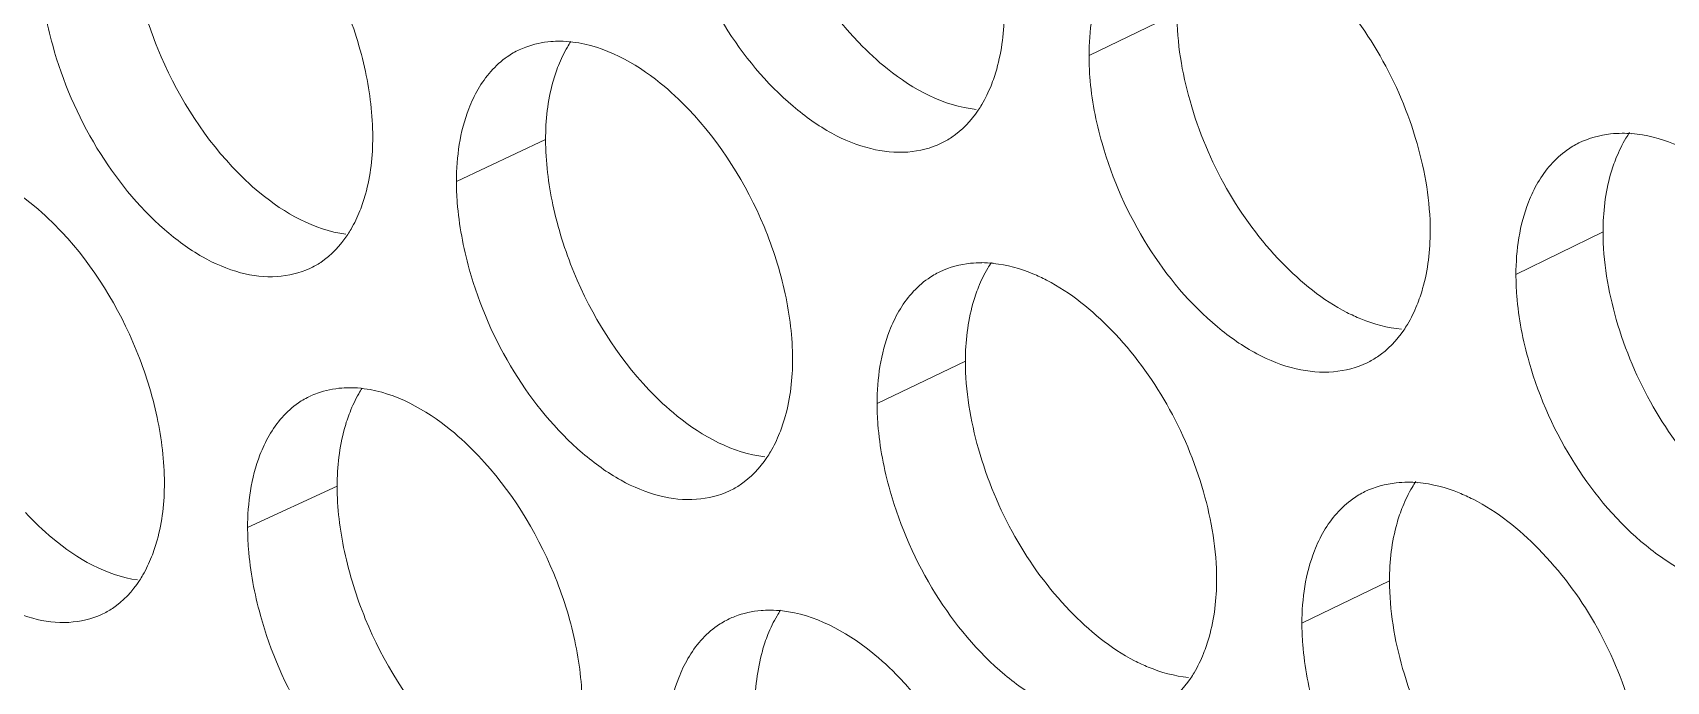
# Model space of a CAD drawing. Header units: millimetres. Extents: x 1177 to 4147, y 93 to 2194.
# Drawn here: x 2566.4 to 2580.43, y 760.61 to 766.18 of the extents above; entities that cross this region are included whole.
import ezdxf

# ---------------------------------------------------------------- set-up
doc = ezdxf.new("R2010")
doc.units = ezdxf.units.MM
doc.header["$LTSCALE"] = 0.1
doc.layers.get('0').update_dxf_attribs({"lineweight": 13})
doc.layers.add('标注', color=251, linetype='Continuous', lineweight=9)

# ---------------------------------------------------------------- blocks, each defined once
blk = doc.blocks.new('02')
at = {"layer": '标注'}
for p, q in [((4449.455, 686.055), (4448.376, 685.535)), ((4441.706, 684.503), (4440.612, 683.99)), ((4454.685, 683.371), (4453.616, 682.845)), ((4446.859, 681.782), (4445.775, 681.264)), ((4439.148, 680.248), (4438.049, 679.737)), ((4452.064, 679.085), (4450.989, 678.562))]:
    blk.add_line(p, q, dxfattribs=at)
for centre, radius, start, end in [((4441.831, 684.655), 1.051, 110.5478, 115.181), ((4441.87, 684.31), 1.402, 83.021, 89.4851), ((4454.923, 683.132), 1.449, 85.444, 90.1903), ((4447.053, 681.571), 1.421, 84.008, 89.7708), ((4439.261, 680.409), 1.043, 109.8653, 114.9718), ((4439.298, 680.063), 1.393, 82.5184, 89.3404), ((4452.287, 678.856), 1.439, 84.9711, 90.0516), ((4444.455, 677.312), 1.411, 83.5175, 89.6286), ((4444.413, 677.658), 1.06, 111.219, 115.391)]:
    blk.add_arc(centre, radius, start, end, dxfattribs=at)
for points, knots in [([(4444.276, 688.764), (4444.276, 688.496), (4444.347, 687.937), (4444.686, 686.858), (4445.157, 686.108), (4445.552, 685.695)], [0, 0, 0, 0, 0.238296, 0.493918, 1, 1, 1, 1]), ([(4439.585, 684.538), (4439.585, 684.807), (4439.515, 685.366), (4439.177, 686.445), (4438.711, 687.198), (4438.32, 687.614)], [0, 0, 0, 0, 0.238287, 0.494002, 1, 1, 1, 1]), ([(4436.603, 687.249), (4436.603, 686.979), (4436.673, 686.421), (4437.007, 685.341), (4437.47, 684.587), (4437.86, 684.17)], [0, 0, 0, 0, 0.238501, 0.494363, 1, 1, 1, 1]), ([(4443.346, 687.171), (4443.47, 686.729), (4443.834, 685.898), (4444.537, 685.044), (4445.19, 684.573), (4445.673, 684.375), (4446.142, 684.324), (4446.434, 684.397), (4446.561, 684.458)], [0, 0, 0, 0, 0.295999, 0.576706, 0.701098, 0.811352, 0.909467, 1, 1, 1, 1]), ([(4452.564, 683.381), (4452.564, 683.744), (4452.436, 684.496), (4451.993, 685.547), (4451.331, 686.441), (4450.765, 686.9), (4450.466, 687.054)], [0, 0, 0, 0, 0.24746, 0.512581, 0.770891, 1, 1, 1, 1]), ([(4435.5, 686.741), (4435.5, 686.654), (4435.515, 686.29), (4435.583, 685.929), (4435.657, 685.662)], [0, 0, 0, 0, 0.238286, 1, 1, 1, 1]), ([(4448.645, 686.667), (4448.6, 686.59), (4448.432, 686.236), (4448.376, 685.836), (4448.376, 685.535)], [0, 0, 0, 0, 0.227147, 1, 1, 1, 1]), ([(4447.173, 685.165), (4447.2, 685.232), (4447.299, 685.526), (4447.334, 685.838), (4447.334, 686.075)], [0, 0, 0, 0, 0.232325, 1, 1, 1, 1]), ([(4449.455, 686.055), (4449.455, 685.692), (4449.582, 684.94), (4450.02, 683.889), (4450.678, 682.994), (4451.243, 682.534), (4451.541, 682.38)], [0, 0, 0, 0, 0.247764, 0.513029, 0.771178, 1, 1, 1, 1]), ([(4435.657, 685.662), (4435.778, 685.22), (4436.135, 684.391), (4436.823, 683.533), (4437.464, 683.057), (4437.939, 682.852), (4438.399, 682.795), (4438.688, 682.863), (4438.813, 682.921)], [0, 0, 0, 0, 0.297384, 0.578764, 0.7031, 0.812961, 0.910366, 1, 1, 1, 1]), ([(4441.383, 685.607), (4441.332, 685.583), (4441.127, 685.465), (4440.967, 685.277), (4440.878, 685.122)], [0, 0, 0, 0, 0.241405, 1, 1, 1, 1]), ([(4441.883, 685.712), (4441.846, 685.712), (4441.703, 685.707), (4441.561, 685.677), (4441.462, 685.64)], [0, 0, 0, 0, 0.257421, 1, 1, 1, 1]), ([(4442.016, 685.708), (4442.001, 685.686), (4441.943, 685.592), (4441.895, 685.491), (4441.864, 685.413)], [0, 0, 0, 0, 0.24229, 1, 1, 1, 1]), ([(4443.46, 684.877), (4443.352, 684.991), (4442.951, 685.367), (4442.433, 685.654), (4442.04, 685.701)], [0, 0, 0, 0, 0.2848, 1, 1, 1, 1]), ([(4445.552, 685.695), (4445.662, 685.58), (4446.067, 685.201), (4446.594, 684.916), (4446.991, 684.874)], [0, 0, 0, 0, 0.28484, 1, 1, 1, 1]), ([(4441.864, 685.413), (4441.838, 685.346), (4441.74, 685.053), (4441.706, 684.74), (4441.706, 684.503)], [0, 0, 0, 0, 0.231941, 1, 1, 1, 1]), ([(4448.376, 685.535), (4448.376, 685.448), (4448.391, 685.084), (4448.461, 684.724), (4448.537, 684.458)], [0, 0, 0, 0, 0.238439, 1, 1, 1, 1]), ([(4447.016, 684.864), (4447.031, 684.887), (4447.092, 684.983), (4447.141, 685.086), (4447.173, 685.165)], [0, 0, 0, 0, 0.242387, 1, 1, 1, 1]), ([(4440.878, 685.122), (4440.833, 685.046), (4440.667, 684.691), (4440.612, 684.292), (4440.612, 683.99)], [0, 0, 0, 0, 0.226413, 1, 1, 1, 1]), ([(4444.738, 681.807), (4444.738, 682.076), (4444.667, 682.634), (4444.326, 683.713), (4443.855, 684.463), (4443.46, 684.877)], [0, 0, 0, 0, 0.23815, 0.493704, 1, 1, 1, 1]), ([(4446.561, 684.458), (4446.606, 684.479), (4446.784, 684.581), (4446.93, 684.735), (4447.016, 684.864)], [0, 0, 0, 0, 0.243475, 1, 1, 1, 1]), ([(4439.427, 683.629), (4439.453, 683.696), (4439.55, 683.989), (4439.585, 684.301), (4439.585, 684.538)], [0, 0, 0, 0, 0.231878, 1, 1, 1, 1]), ([(4454.918, 684.581), (4454.871, 684.581), (4454.69, 684.572), (4454.509, 684.522), (4454.388, 684.462)], [0, 0, 0, 0, 0.258411, 1, 1, 1, 1]), ([(4455.011, 684.592), (4454.995, 684.568), (4454.932, 684.47), (4454.881, 684.364), (4454.848, 684.282)], [0, 0, 0, 0, 0.242516, 1, 1, 1, 1]), ([(4455.726, 684.374), (4455.669, 684.403), (4455.45, 684.502), (4455.213, 684.563), (4455.038, 684.577)], [0, 0, 0, 0, 0.266684, 1, 1, 1, 1]), ([(4441.706, 684.503), (4441.706, 684.234), (4441.776, 683.676), (4442.114, 682.596), (4442.582, 681.845), (4442.975, 681.43)], [0, 0, 0, 0, 0.238364, 0.494066, 1, 1, 1, 1]), ([(4448.537, 684.458), (4448.662, 684.015), (4449.032, 683.182), (4449.744, 682.331), (4450.405, 681.865), (4450.894, 681.67), (4451.368, 681.624), (4451.662, 681.701), (4451.79, 681.763)], [0, 0, 0, 0, 0.295087, 0.575352, 0.699785, 0.810298, 0.90888, 1, 1, 1, 1]), ([(4454.388, 684.462), (4454.337, 684.437), (4454.135, 684.317), (4453.976, 684.13), (4453.886, 683.977)], [0, 0, 0, 0, 0.242339, 1, 1, 1, 1]), ([(4435.769, 683.367), (4435.664, 683.479), (4435.277, 683.852), (4434.778, 684.141), (4434.396, 684.197)], [0, 0, 0, 0, 0.284973, 1, 1, 1, 1]), ([(4437.86, 684.17), (4437.966, 684.056), (4438.358, 683.681), (4438.866, 683.393), (4439.253, 683.342)], [0, 0, 0, 0, 0.285047, 1, 1, 1, 1]), ([(4454.848, 684.282), (4454.821, 684.216), (4454.721, 683.922), (4454.685, 683.608), (4454.685, 683.371)], [0, 0, 0, 0, 0.232686, 1, 1, 1, 1]), ([(4440.612, 683.99), (4440.612, 683.903), (4440.627, 683.54), (4440.696, 683.179), (4440.77, 682.912)], [0, 0, 0, 0, 0.238347, 1, 1, 1, 1]), ([(4453.886, 683.977), (4453.841, 683.9), (4453.673, 683.546), (4453.616, 683.146), (4453.616, 682.845)], [0, 0, 0, 0, 0.227639, 1, 1, 1, 1]), ([(4439.277, 683.336), (4439.291, 683.359), (4439.349, 683.452), (4439.396, 683.552), (4439.427, 683.629)], [0, 0, 0, 0, 0.242268, 1, 1, 1, 1]), ([(4437.028, 680.288), (4437.028, 680.557), (4436.958, 681.116), (4436.622, 682.196), (4436.159, 682.949), (4435.769, 683.367)], [0, 0, 0, 0, 0.238356, 0.494151, 1, 1, 1, 1]), ([(4438.813, 682.921), (4438.859, 682.943), (4439.042, 683.045), (4439.19, 683.204), (4439.277, 683.336)], [0, 0, 0, 0, 0.242755, 1, 1, 1, 1]), ([(4452.401, 682.47), (4452.428, 682.537), (4452.528, 682.83), (4452.564, 683.143), (4452.564, 683.381)], [0, 0, 0, 0, 0.232623, 1, 1, 1, 1]), ([(4454.685, 683.371), (4454.685, 683.008), (4454.813, 682.256), (4455.256, 681.206), (4455.921, 680.314), (4456.491, 679.857), (4456.791, 679.706)], [0, 0, 0, 0, 0.247397, 0.512334, 0.770535, 1, 1, 1, 1]), ([(4447.059, 682.991), (4447.013, 682.991), (4446.838, 682.983), (4446.665, 682.937), (4446.547, 682.881)], [0, 0, 0, 0, 0.258386, 1, 1, 1, 1]), ([(4447.176, 682.993), (4447.161, 682.971), (4447.101, 682.875), (4447.051, 682.772), (4447.019, 682.693)], [0, 0, 0, 0, 0.242372, 1, 1, 1, 1]), ([(4447.855, 682.778), (4447.8, 682.806), (4447.593, 682.903), (4447.368, 682.966), (4447.201, 682.983)], [0, 0, 0, 0, 0.266572, 1, 1, 1, 1]), ([(4440.77, 682.912), (4440.893, 682.47), (4441.255, 681.639), (4441.953, 680.784), (4442.602, 680.312), (4443.082, 680.111), (4443.548, 680.058), (4443.839, 680.13), (4443.965, 680.189)], [0, 0, 0, 0, 0.296459, 0.577388, 0.701761, 0.811885, 0.909764, 1, 1, 1, 1]), ([(4446.547, 682.881), (4446.496, 682.856), (4446.292, 682.738), (4446.133, 682.55), (4446.043, 682.396)], [0, 0, 0, 0, 0.241792, 1, 1, 1, 1]), ([(4449.942, 679.1), (4449.942, 679.463), (4449.815, 680.215), (4449.375, 681.267), (4448.716, 682.162), (4448.152, 682.623), (4447.855, 682.778)], [0, 0, 0, 0, 0.247645, 0.51293, 0.771215, 1, 1, 1, 1]), ([(4453.616, 682.845), (4453.616, 682.758), (4453.631, 682.395), (4453.702, 682.035), (4453.778, 681.769)], [0, 0, 0, 0, 0.238502, 1, 1, 1, 1]), ([(4447.019, 682.693), (4446.993, 682.626), (4446.895, 682.332), (4446.859, 682.019), (4446.859, 681.782)], [0, 0, 0, 0, 0.232238, 1, 1, 1, 1]), ([(4446.043, 682.396), (4445.998, 682.319), (4445.831, 681.965), (4445.775, 681.566), (4445.775, 681.264)], [0, 0, 0, 0, 0.226902, 1, 1, 1, 1]), ([(4451.541, 682.38), (4451.597, 682.352), (4451.81, 682.253), (4452.041, 682.191), (4452.213, 682.176)], [0, 0, 0, 0, 0.266595, 1, 1, 1, 1]), ([(4452.239, 682.163), (4452.255, 682.186), (4452.317, 682.284), (4452.369, 682.389), (4452.401, 682.47)], [0, 0, 0, 0, 0.242481, 1, 1, 1, 1]), ([(4451.79, 681.763), (4451.834, 681.785), (4452.009, 681.885), (4452.153, 682.037), (4452.239, 682.163)], [0, 0, 0, 0, 0.24392, 1, 1, 1, 1]), ([(4444.578, 680.897), (4444.605, 680.964), (4444.703, 681.257), (4444.738, 681.57), (4444.738, 681.807)], [0, 0, 0, 0, 0.232176, 1, 1, 1, 1]), ([(4446.859, 681.782), (4446.859, 681.419), (4446.985, 680.667), (4447.421, 679.614), (4448.076, 678.718), (4448.638, 678.256), (4448.935, 678.102)], [0, 0, 0, 0, 0.247948, 0.513377, 0.771501, 1, 1, 1, 1]), ([(4453.778, 681.769), (4453.905, 681.325), (4454.28, 680.492), (4455.002, 679.643), (4455.671, 679.181), (4456.166, 678.99), (4456.644, 678.949), (4456.941, 679.029), (4457.07, 679.093)], [0, 0, 0, 0, 0.294183, 0.574014, 0.698487, 0.809259, 0.908301, 1, 1, 1, 1]), ([(4433.119, 681.421), (4433.24, 680.98), (4433.594, 680.15), (4434.278, 679.291), (4434.915, 678.813), (4435.386, 678.607), (4435.845, 678.547), (4436.132, 678.614), (4436.256, 678.671)], [0, 0, 0, 0, 0.29785, 0.579458, 0.703775, 0.813505, 0.91067, 1, 1, 1, 1]), ([(4438.82, 681.354), (4438.769, 681.33), (4438.563, 681.213), (4438.404, 681.024), (4438.314, 680.87)], [0, 0, 0, 0, 0.241203, 1, 1, 1, 1]), ([(4439.314, 681.456), (4439.278, 681.456), (4439.14, 681.452), (4439.003, 681.424), (4438.906, 681.389)], [0, 0, 0, 0, 0.257304, 1, 1, 1, 1]), ([(4439.455, 681.45), (4439.441, 681.428), (4439.383, 681.334), (4439.336, 681.235), (4439.306, 681.157)], [0, 0, 0, 0, 0.242253, 1, 1, 1, 1]), ([(4440.884, 680.618), (4440.776, 680.731), (4440.38, 681.106), (4439.868, 681.393), (4439.479, 681.444)], [0, 0, 0, 0, 0.284863, 1, 1, 1, 1]), ([(4442.975, 681.43), (4443.084, 681.316), (4443.484, 680.938), (4444.005, 680.652), (4444.398, 680.607)], [0, 0, 0, 0, 0.284914, 1, 1, 1, 1]), ([(4439.306, 681.157), (4439.279, 681.091), (4439.183, 680.797), (4439.148, 680.485), (4439.148, 680.248)], [0, 0, 0, 0, 0.231792, 1, 1, 1, 1]), ([(4445.775, 681.264), (4445.775, 681.177), (4445.79, 680.813), (4445.86, 680.453), (4445.935, 680.186)], [0, 0, 0, 0, 0.238408, 1, 1, 1, 1]), ([(4438.314, 680.87), (4438.27, 680.793), (4438.104, 680.438), (4438.049, 680.039), (4438.049, 679.737)], [0, 0, 0, 0, 0.22617, 1, 1, 1, 1]), ([(4444.423, 680.599), (4444.438, 680.621), (4444.498, 680.717), (4444.547, 680.818), (4444.578, 680.897)], [0, 0, 0, 0, 0.242345, 1, 1, 1, 1]), ([(4442.155, 677.545), (4442.155, 677.814), (4442.085, 678.372), (4441.745, 679.451), (4441.276, 680.203), (4440.884, 680.618)], [0, 0, 0, 0, 0.238218, 0.493853, 1, 1, 1, 1]), ([(4443.965, 680.189), (4444.01, 680.211), (4444.191, 680.313), (4444.337, 680.469), (4444.423, 680.599)], [0, 0, 0, 0, 0.243242, 1, 1, 1, 1]), ([(4436.87, 679.379), (4436.897, 679.446), (4436.993, 679.739), (4437.028, 680.051), (4437.028, 680.288)], [0, 0, 0, 0, 0.231729, 1, 1, 1, 1]), ([(4439.148, 680.248), (4439.148, 679.979), (4439.218, 679.42), (4439.554, 678.34), (4440.02, 677.588), (4440.411, 677.172)], [0, 0, 0, 0, 0.238432, 0.494215, 1, 1, 1, 1]), ([(4445.935, 680.186), (4446.06, 679.744), (4446.427, 678.912), (4447.134, 678.059), (4447.792, 677.591), (4448.277, 677.394), (4448.748, 677.346), (4449.042, 677.421), (4449.169, 677.482)], [0, 0, 0, 0, 0.295542, 0.576027, 0.700439, 0.810823, 0.909172, 1, 1, 1, 1]), ([(4451.762, 680.179), (4451.711, 680.154), (4451.508, 680.034), (4451.349, 679.847), (4451.259, 679.694)], [0, 0, 0, 0, 0.242161, 1, 1, 1, 1]), ([(4452.286, 680.295), (4452.239, 680.295), (4452.06, 680.286), (4451.882, 680.237), (4451.762, 680.179)], [0, 0, 0, 0, 0.258402, 1, 1, 1, 1]), ([(4452.387, 680.303), (4452.371, 680.28), (4452.309, 680.182), (4452.258, 680.078), (4452.226, 679.996)], [0, 0, 0, 0, 0.242465, 1, 1, 1, 1]), ([(4453.089, 680.086), (4453.033, 680.114), (4452.819, 680.213), (4452.586, 680.275), (4452.413, 680.29)], [0, 0, 0, 0, 0.266651, 1, 1, 1, 1]), ([(4435.322, 679.924), (4435.427, 679.811), (4435.814, 679.437), (4436.316, 679.148), (4436.699, 679.094)], [0, 0, 0, 0, 0.285106, 1, 1, 1, 1]), ([(4452.226, 679.996), (4452.199, 679.93), (4452.1, 679.636), (4452.064, 679.323), (4452.064, 679.085)], [0, 0, 0, 0, 0.232536, 1, 1, 1, 1]), ([(4455.197, 676.418), (4455.197, 676.781), (4455.069, 677.532), (4454.624, 678.582), (4453.958, 679.475), (4453.389, 679.933), (4453.089, 680.086)], [0, 0, 0, 0, 0.247276, 0.512232, 0.770569, 1, 1, 1, 1]), ([(4438.049, 679.737), (4438.049, 679.651), (4438.064, 679.287), (4438.133, 678.926), (4438.207, 678.659)], [0, 0, 0, 0, 0.238316, 1, 1, 1, 1]), ([(4451.259, 679.694), (4451.214, 679.617), (4451.046, 679.263), (4450.989, 678.863), (4450.989, 678.562)], [0, 0, 0, 0, 0.227393, 1, 1, 1, 1]), ([(4436.723, 679.089), (4436.737, 679.111), (4436.794, 679.204), (4436.84, 679.303), (4436.87, 679.379)], [0, 0, 0, 0, 0.242235, 1, 1, 1, 1]), ([(4436.256, 678.671), (4436.303, 678.692), (4436.487, 678.795), (4436.636, 678.956), (4436.723, 679.089)], [0, 0, 0, 0, 0.242501, 1, 1, 1, 1]), ([(4449.781, 678.19), (4449.808, 678.256), (4449.907, 678.55), (4449.942, 678.863), (4449.942, 679.1)], [0, 0, 0, 0, 0.232474, 1, 1, 1, 1]), ([(4452.064, 679.085), (4452.064, 678.722), (4452.191, 677.97), (4452.632, 676.919), (4453.293, 676.025), (4453.861, 675.567), (4454.16, 675.415)], [0, 0, 0, 0, 0.24758, 0.512681, 0.770856, 1, 1, 1, 1]), ([(4444.464, 678.723), (4444.426, 678.723), (4444.279, 678.718), (4444.132, 678.686), (4444.03, 678.646)], [0, 0, 0, 0, 0.257534, 1, 1, 1, 1]), ([(4444.59, 678.723), (4444.575, 678.7), (4444.515, 678.605), (4444.467, 678.504), (4444.435, 678.425)], [0, 0, 0, 0, 0.242329, 1, 1, 1, 1]), ([(4438.207, 678.659), (4438.329, 678.217), (4438.688, 677.387), (4439.382, 676.53), (4440.027, 676.056), (4440.504, 675.854), (4440.967, 675.799), (4441.257, 675.868), (4441.383, 675.927)], [0, 0, 0, 0, 0.29692, 0.578074, 0.702428, 0.812421, 0.910064, 1, 1, 1, 1]), ([(4443.959, 678.616), (4443.908, 678.591), (4443.703, 678.473), (4443.544, 678.286), (4443.454, 678.131)], [0, 0, 0, 0, 0.241601, 1, 1, 1, 1]), ([(4446.05, 677.892), (4445.94, 678.007), (4445.535, 678.384), (4445.01, 678.67), (4444.615, 678.714)], [0, 0, 0, 0, 0.284731, 1, 1, 1, 1]), ([(4450.989, 678.562), (4450.989, 678.475), (4451.005, 678.111), (4451.075, 677.751), (4451.151, 677.485)], [0, 0, 0, 0, 0.238471, 1, 1, 1, 1]), ([(4444.435, 678.425), (4444.409, 678.358), (4444.311, 678.064), (4444.276, 677.752), (4444.276, 677.514)], [0, 0, 0, 0, 0.232089, 1, 1, 1, 1]), ([(4443.454, 678.131), (4443.41, 678.055), (4443.243, 677.7), (4443.187, 677.301), (4443.187, 676.999)], [0, 0, 0, 0, 0.226658, 1, 1, 1, 1]), ([(4449.621, 677.885), (4449.637, 677.908), (4449.698, 678.005), (4449.749, 678.109), (4449.781, 678.19)], [0, 0, 0, 0, 0.242432, 1, 1, 1, 1]), ([(4448.935, 678.102), (4448.99, 678.074), (4449.199, 677.976), (4449.427, 677.913), (4449.595, 677.897)], [0, 0, 0, 0, 0.266559, 1, 1, 1, 1]), ([(4447.334, 674.825), (4447.334, 675.094), (4447.263, 675.652), (4446.92, 676.731), (4446.446, 677.48), (4446.05, 677.892)], [0, 0, 0, 0, 0.238081, 0.493556, 1, 1, 1, 1]), ([(4449.169, 677.482), (4449.213, 677.504), (4449.39, 677.605), (4449.535, 677.758), (4449.621, 677.885)], [0, 0, 0, 0, 0.2437, 1, 1, 1, 1])]:
    blk.add_open_spline(points, degree=3, knots=knots, dxfattribs=at)

msp = doc.modelspace()

# ---------------------------------------------------------------- block references
at = {"xscale": 0.7, "yscale": 0.7, "zscale": 0.7}
msp.add_blockref('02', (-538.391, 286.112), dxfattribs=at)

doc.saveas('drawing.dxf')
